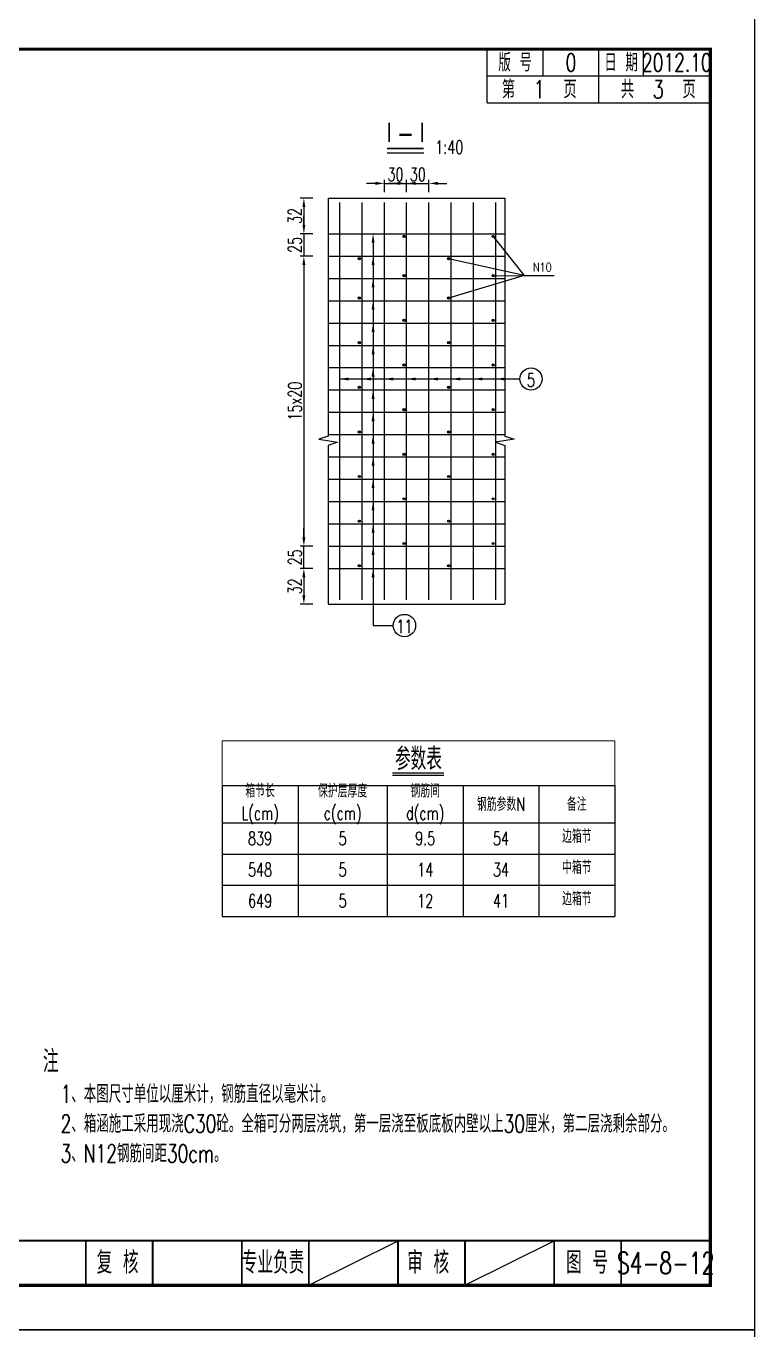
# Model space of a CAD drawing. Header units: millimetres. Extents: x -475 to 1205, y -1212 to 867.
# Drawn here: x 621.5 to 784.8, y 272.9 to 565.1 of the extents above; entities that cross this region are included whole.
import ezdxf
from ezdxf.enums import TextEntityAlignment as Align

# ---------------------------------------------------------------- set-up
doc = ezdxf.new("R2010")
doc.units = ezdxf.units.MM
doc.header["$LTSCALE"] = 0.25
doc.header["$PDMODE"] = 32
doc.header["$PDSIZE"] = 0.5
for name, color, linetype in [('0_RED', 6, 'Continuous'), ('DIMENSION', 4, 'Continuous'), ('GANG_JIN', 6, 'Continuous'), ('图框', 7, 'Continuous'), ('文字', 7, 'Continuous'), ('标注', 4, 'Continuous'), ('次轮廓线', 7, 'Continuous'), ('结构', 7, 'Continuous'), ('表格', 7, 'Continuous'), ('钢筋', 6, 'Continuous')]:
    doc.layers.add(name, color=color, linetype=linetype)
doc.styles.get("Standard").update_dxf_attribs({"font": 'simplex1.shx', "width": 0.7, "bigfont": 'hztxt.shx'})
doc.styles.add('text', font='romans__.shx', dxfattribs={"width": 0.8, "bigfont": 'hztxt.shx'})
doc.dimstyles.new('STANDARD-40', dxfattribs={"dimscale": 0, "dimtxt": 3, "dimasz": 2, "dimexe": 0.8, "dimexo": 1, "dimgap": 0.5, "dimtad": 1, "dimdec": 0, "dimlfac": 4, "dimzin": 9, "dimdsep": 46, "dimtxsty": 'Standard', "dimcen": 0.5, "dimclrd": 256, "dimclre": 256, "dimclrt": 7, "dimadec": 0, "dimazin": 2, "dimtfac": 1, "dimtdec": 0, "dimtix": 1, "dimtmove": 2, "dimatfit": 3, "dimfxl": 0, "dimtolj": 1, "dimtzin": 0, "dimlwd": -1, "dimlwe": -1, "dimarcsym": 0})

# ---------------------------------------------------------------- blocks, each defined once
blk = doc.blocks.new('*D300')
at = {"layer": 'Defpoints', "color": 0}
for p in [(693.15, 526.55), (683.73, 518.55), (693.15, 518.55)]:
    blk.add_point(p, dxfattribs=at)
at = {"layer": '标注'}
for p, q in [((685.73, 526.55), (682.93, 526.55)), ((683.73, 524.55), (683.73, 520.55)), ((685.73, 518.55), (682.93, 518.55))]:
    blk.add_line(p, q, dxfattribs=at)
for points in [[(683.4, 524.55), (684.06, 524.55), (683.73, 526.55)], [(683.4, 520.55), (684.06, 520.55), (683.73, 518.55)]]:
    blk.add_solid(points, dxfattribs=at)
at = {"layer": '标注', "color": 7, "insert": (681.73, 522.55), "char_height": 3, "attachment_point": 5, "rotation": 90}
blk.add_mtext('\\A1;32', dxfattribs=at)
blk = doc.blocks.new('*D301')
at = {"layer": 'Defpoints', "color": 0}
for p in [(693.15, 513.55), (683.73, 448.55), (693.15, 448.55)]:
    blk.add_point(p, dxfattribs=at)
at = {"layer": '标注'}
for p, q in [((685.73, 513.55), (682.93, 513.55)), ((683.73, 511.55), (683.73, 450.55)), ((685.73, 448.55), (682.93, 448.55))]:
    blk.add_line(p, q, dxfattribs=at)
for points in [[(683.4, 511.55), (684.06, 511.55), (683.73, 513.55)], [(683.4, 450.55), (684.06, 450.55), (683.73, 448.55)]]:
    blk.add_solid(points, dxfattribs=at)
at = {"layer": '标注', "color": 7, "insert": (681.73, 481.05), "char_height": 3, "attachment_point": 5, "rotation": 90}
blk.add_mtext('\\A1;15x20', dxfattribs=at)
blk = doc.blocks.new('*D302')
at = {"layer": 'Defpoints', "color": 0}
for p in [(698.29, 443.55), (683.73, 435.55), (698.29, 435.55)]:
    blk.add_point(p, dxfattribs=at)
at = {"layer": '标注'}
for p, q in [((685.73, 443.55), (682.93, 443.55)), ((683.73, 441.55), (683.73, 437.55)), ((685.73, 435.55), (682.93, 435.55))]:
    blk.add_line(p, q, dxfattribs=at)
for points in [[(683.4, 441.55), (684.06, 441.55), (683.73, 443.55)], [(683.4, 437.55), (684.06, 437.55), (683.73, 435.55)]]:
    blk.add_solid(points, dxfattribs=at)
at = {"layer": '标注', "color": 7, "insert": (681.73, 439.55), "char_height": 3, "attachment_point": 5, "rotation": 90}
blk.add_mtext('\\A1;32', dxfattribs=at)
blk = doc.blocks.new('*T303')
at = {"layer": 'Defpoints', "color": 8, "lineweight": 0}
for p, q in [((0, 0), (17, 0)), ((0, 0), (0, -10)), ((17, 0), (37, 0)), ((37, 0), (54, 0)), ((54, 0), (71, 0)), ((71, 0), (88, 0)), ((88, 0), (88, -10))]:
    blk.add_line(p, q, dxfattribs=at)
at = {"layer": '表格', "color": 1, "lineweight": -2}
for p, q in [((0, -10), (17, -10)), ((0, -10), (0, -18.33)), ((17, -10), (37, -10)), ((37, -10), (54, -10)), ((54, -10), (71, -10)), ((71, -10), (88, -10)), ((88, -10), (88, -18.33)), ((0, -18.33), (0, -25.33)), ((88, -18.33), (88, -25.33)), ((0, -25.33), (0, -32.33)), ((88, -25.33), (88, -32.33)), ((0, -32.33), (0, -39.33)), ((88, -32.33), (88, -39.33)), ((0, -39.33), (17, -39.33)), ((17, -39.33), (37, -39.33)), ((37, -39.33), (54, -39.33)), ((54, -39.33), (71, -39.33)), ((71, -39.33), (88, -39.33))]:
    blk.add_line(p, q, dxfattribs=at)
at = {"layer": '表格', "color": 7, "lineweight": -2}
for p, q in [((17, -10), (17, -18.33)), ((37, -10), (37, -18.33)), ((71, -10), (71, -18.33)), ((0, -18.33), (17, -18.33)), ((17, -18.33), (37, -18.33)), ((17, -18.33), (17, -25.33)), ((37, -18.33), (37, -25.33)), ((54, -18.33), (71, -18.33)), ((71, -18.33), (88, -18.33)), ((71, -18.33), (71, -25.33)), ((0, -25.33), (17, -25.33)), ((17, -25.33), (37, -25.33)), ((17, -25.33), (17, -32.33)), ((37, -25.33), (37, -32.33)), ((54, -25.33), (71, -25.33)), ((71, -25.33), (88, -25.33)), ((71, -25.33), (71, -32.33)), ((0, -32.33), (17, -32.33)), ((17, -32.33), (37, -32.33)), ((17, -32.33), (17, -39.33)), ((37, -32.33), (37, -39.33)), ((54, -32.33), (71, -32.33)), ((71, -32.33), (88, -32.33)), ((71, -32.33), (71, -39.33))]:
    blk.add_line(p, q, dxfattribs=at)
at = {"layer": '表格', "color": 0, "lineweight": -2}
for p, q in [((54, -10), (54, -18.33)), ((37, -18.33), (54, -18.33)), ((54, -18.33), (54, -25.33)), ((37, -25.33), (54, -25.33)), ((54, -25.33), (54, -32.33)), ((37, -32.33), (54, -32.33)), ((54, -32.33), (54, -39.33))]:
    blk.add_line(p, q, dxfattribs=at)
at = {"layer": '表格', "color": 0}
for s, insert, char_height, width, attachment_point in [('{\\C1;参数表}', (44, -1.5), 5, 85, 2), ('\\A1;箱节长L(cm)', (8.5, -14.17), 3, 14, 5), ('\\A1;保护层厚度c(cm)', (27, -14.17), 3, 17, 5), ('\\A1;钢筋间d(cm)', (45.5, -14.17), 3, 14, 5), ('\\A1;钢筋参数N', (62.5, -14.17), 3, 14, 5), ('备注', (79.5, -14.17), 3, 14, 5), ('839', (8.5, -21.83), 3, 14, 5), ('5', (27, -21.83), 3, 17, 5), ('9.5', (45.5, -21.83), 3, 14, 5), ('54', (62.5, -21.83), 3, 14, 5), ('边箱节', (79.5, -19.83), 3, 14, 2), ('548', (8.5, -28.83), 3, 14, 5), ('5', (27, -28.83), 3, 17, 5), ('14', (45.5, -28.83), 3, 14, 5), ('34', (62.5, -28.83), 3, 14, 5), ('中箱节', (79.5, -26.83), 3, 14, 2), ('649', (8.5, -35.83), 3, 14, 5), ('5', (27, -35.83), 3, 17, 5), ('12', (45.5, -35.83), 3, 14, 5), ('41', (62.5, -35.83), 3, 14, 5), ('边箱节', (79.5, -33.83), 3, 14, 2)]:
    blk.add_mtext(s, dxfattribs=dict(at, insert=insert, char_height=char_height, width=width, attachment_point=attachment_point))
blk = doc.blocks.new('*D304')
at = {"layer": 'Defpoints', "color": 0}
for p in [(706.77, 529.84), (701.77, 523.05), (706.77, 523.05)]:
    blk.add_point(p, dxfattribs=at)
at = {"layer": '标注'}
for p, q in [((699.77, 529.84), (697.77, 529.84)), ((701.77, 527.84), (701.77, 530.64)), ((701.77, 529.84), (706.77, 529.84)), ((706.77, 527.84), (706.77, 530.64)), ((708.77, 529.84), (710.77, 529.84))]:
    blk.add_line(p, q, dxfattribs=at)
for points in [[(699.77, 530.18), (699.77, 529.51), (701.77, 529.84)], [(708.77, 530.18), (708.77, 529.51), (706.77, 529.84)]]:
    blk.add_solid(points, dxfattribs=at)
at = {"layer": '标注', "color": 7, "insert": (704.27, 531.84), "char_height": 3, "attachment_point": 5}
blk.add_mtext('\\A1;30', dxfattribs=at)
blk = doc.blocks.new('*D305')
at = {"layer": 'Defpoints', "color": 0}
for p in [(711.77, 529.84), (706.77, 522.49), (711.77, 522.49)]:
    blk.add_point(p, dxfattribs=at)
at = {"layer": '标注'}
for p, q in [((704.77, 529.84), (702.77, 529.84)), ((706.77, 527.84), (706.77, 530.64)), ((706.77, 529.84), (711.77, 529.84)), ((711.77, 527.84), (711.77, 530.64)), ((713.77, 529.84), (715.77, 529.84))]:
    blk.add_line(p, q, dxfattribs=at)
for points in [[(704.77, 530.18), (704.77, 529.51), (706.77, 529.84)], [(713.77, 530.18), (713.77, 529.51), (711.77, 529.84)]]:
    blk.add_solid(points, dxfattribs=at)
at = {"layer": '标注', "color": 7, "insert": (709.27, 531.84), "char_height": 3, "attachment_point": 5}
blk.add_mtext('\\A1;30', dxfattribs=at)
blk = doc.blocks.new('*D338')
at = {"layer": 'Defpoints', "color": 0}
for p in [(683.73, 448.55), (693.15, 448.55), (693.15, 443.55)]:
    blk.add_point(p, dxfattribs=at)
at = {"layer": '标注'}
for p, q in [((683.73, 450.55), (683.73, 452.55)), ((685.73, 448.55), (682.93, 448.55)), ((683.73, 443.55), (683.73, 448.55)), ((685.73, 443.55), (682.93, 443.55)), ((683.73, 441.55), (683.73, 439.55))]:
    blk.add_line(p, q, dxfattribs=at)
for points in [[(683.4, 450.55), (684.06, 450.55), (683.73, 448.55)], [(683.4, 441.55), (684.06, 441.55), (683.73, 443.55)]]:
    blk.add_solid(points, dxfattribs=at)
at = {"layer": '标注', "color": 7, "insert": (681.73, 446.05), "char_height": 3, "attachment_point": 5, "rotation": 90}
blk.add_mtext('\\A1;25', dxfattribs=at)
blk = doc.blocks.new('*D339')
at = {"layer": 'Defpoints', "color": 0}
for p in [(694.42, 518.55), (683.73, 513.55), (694.42, 513.55)]:
    blk.add_point(p, dxfattribs=at)
at = {"layer": '标注'}
for p, q in [((683.73, 520.55), (683.73, 522.55)), ((685.73, 518.55), (682.93, 518.55)), ((683.73, 518.55), (683.73, 513.55)), ((685.73, 513.55), (682.93, 513.55)), ((683.73, 511.55), (683.73, 509.55))]:
    blk.add_line(p, q, dxfattribs=at)
for points in [[(683.4, 520.55), (684.06, 520.55), (683.73, 518.55)], [(683.4, 511.55), (684.06, 511.55), (683.73, 513.55)]]:
    blk.add_solid(points, dxfattribs=at)
at = {"layer": '标注', "color": 7, "insert": (681.73, 516.05), "char_height": 3, "attachment_point": 5, "rotation": 90}
blk.add_mtext('\\A1;25', dxfattribs=at)
blk = doc.blocks.new('series')
at = {"width": 0.75}
for tag, height, p in [('页码', 4, (-35, -19)), ('图名', 5, (-220, -282)), ('图号', 5, (-20, -282))]:
    blk.add_attdef(tag, text='', height=height, dxfattribs=at).set_placement(p, align=Align.MIDDLE_CENTER)
blk = doc.blocks.new('123')
at = {"layer": '图框', "color": 2}
blk.add_lwpolyline([(370.03, 635.68), (370.03, 932.68), (-49.97, 932.68), (-49.97, 635.68)], close=True, dxfattribs=at)

msp = doc.modelspace()

# ---------------------------------------------------------------- linework, layer by layer
for p, q in [((689.183, 526.548), (689.183, 473.222)), ((689.183, 526.548), (728.76, 526.548)), ((728.76, 526.548), (728.76, 473.222)), ((689.183, 467.677), (689.183, 435.548)), ((728.76, 467.677), (728.76, 435.548)), ((689.183, 435.548), (728.76, 435.548))]:
    msp.add_line(p, q)
for points, const_width in [([(774.834, 559.915), (394.834, 559.915), (394.834, 282.915), (774.834, 282.915), (774.834, 559.915)], 0.7), ([(394.834, 292.915), (774.834, 292.915)], 0.4), ([(669.834, 282.915), (669.834, 292.915)], 0.4), ([(684.834, 282.915), (684.834, 292.915)], 0.4), ([(704.834, 282.915), (704.834, 292.915)], 0.4), ([(719.834, 282.915), (719.834, 292.915)], 0.4), ([(739.834, 282.915), (739.834, 292.915)], 0.4), ([(754.834, 282.915), (754.834, 292.915)], 0.4)]:
    msp.add_lwpolyline(points, dxfattribs=dict(const_width=const_width))
at = {"ltscale": 2}
for points in [[(689.183, 475.125), (689.183, 473.222), (687.083, 472.522), (691.283, 471.822), (689.183, 471.122), (689.183, 467.677)], [(728.76, 475.125), (728.76, 473.222), (730.86, 472.522), (726.66, 471.822), (728.76, 471.122), (728.76, 467.677)]]:
    msp.add_lwpolyline(points, dxfattribs=at)
at = {"layer": '0_RED'}
for p in [(706.166, 517.948), (726.166, 517.948), (696.166, 512.948), (716.166, 512.948), (706.166, 509.148), (726.166, 509.148), (696.166, 504.148), (716.166, 504.148), (706.166, 499.148), (726.166, 499.148), (696.166, 494.148), (716.166, 494.148), (706.166, 489.148), (726.166, 489.148), (696.166, 484.148), (716.166, 484.148), (706.166, 479.148), (726.166, 479.148), (696.166, 474.148), (716.166, 474.148), (706.166, 469.148), (726.166, 469.148), (696.166, 464.148), (716.166, 464.148), (706.166, 459.148), (726.166, 459.148), (696.166, 454.148), (716.166, 454.148), (706.166, 449.148), (726.166, 449.148), (696.166, 444.148), (716.166, 444.148)]:
    msp.add_point(p, dxfattribs=at)
at = {"layer": 'DIMENSION'}
for p, q in [((726.166, 517.948), (733.099, 509.176)), ((699.244, 516.547), (699.244, 430.762)), ((733.099, 509.176), (716.166, 512.948)), ((733.099, 509.176), (716.166, 504.148)), ((726.166, 509.148), (733.099, 509.176)), ((733.099, 509.176), (739.803, 509.176)), ((691.766, 486.007), (732.141, 486.007)), ((699.244, 430.762), (703.769, 430.762))]:
    msp.add_line(p, q, dxfattribs=at)
at = {"layer": 'GANG_JIN'}
for p, q in [((691.766, 436.548), (691.766, 525.548)), ((696.766, 436.548), (696.766, 525.548)), ((701.766, 436.548), (701.766, 525.548)), ((706.766, 436.548), (706.766, 525.548)), ((711.766, 436.548), (711.766, 525.548)), ((716.766, 436.548), (716.766, 525.548)), ((721.766, 436.548), (721.766, 525.548)), ((726.766, 436.548), (726.766, 525.548)), ((689.183, 518.548), (728.76, 518.548)), ((689.183, 513.548), (728.76, 513.548)), ((689.183, 508.548), (728.76, 508.548)), ((689.183, 503.548), (728.76, 503.548)), ((689.183, 498.548), (728.76, 498.548)), ((689.183, 493.548), (728.76, 493.548)), ((689.183, 488.548), (728.76, 488.548)), ((689.183, 483.548), (728.76, 483.548)), ((689.183, 478.548), (728.76, 478.548)), ((689.183, 473.548), (728.76, 473.548)), ((689.183, 468.548), (728.76, 468.548)), ((689.183, 463.548), (728.76, 463.548)), ((689.183, 458.548), (728.76, 458.548)), ((689.183, 453.548), (728.76, 453.548)), ((689.183, 448.548), (728.76, 448.548)), ((689.183, 443.548), (728.76, 443.548)), ((689.183, 443.548), (728.76, 443.548))]:
    msp.add_line(p, q, dxfattribs=at)
at = {"layer": '图框', "const_width": 0.4}
for points in [[(634.834, 282.915), (634.834, 292.915)], [(649.834, 282.915), (649.834, 292.915)], [(669.834, 282.915), (669.834, 292.915)]]:
    msp.add_lwpolyline(points, dxfattribs=at)
at = {"layer": '文字'}
msp.add_line((702.372, 536.652), (710.608, 536.652), dxfattribs=at)
at = {"layer": '文字', "const_width": 0.4}
msp.add_lwpolyline([(702.372, 537.652), (710.608, 537.652)], dxfattribs=at)
at = {"layer": '文字'}
for centre in [(734.641, 486.007), (706.269, 430.762)]:
    msp.add_circle(centre, 2.5, dxfattribs=at)
at = {"layer": '标注'}
msp.add_line((703.569, 397.232), (715.066, 397.232), dxfattribs=at)
for points in [[(698.911, 516.547), (699.244, 518.547), (699.578, 516.547)], [(698.911, 511.547), (699.244, 513.547), (699.578, 511.547)], [(698.911, 506.547), (699.244, 508.547), (699.578, 506.547)], [(698.911, 501.547), (699.244, 503.547), (699.578, 501.547)], [(698.911, 496.547), (699.244, 498.547), (699.578, 496.547)], [(698.911, 491.547), (699.244, 493.547), (699.578, 491.547)], [(698.911, 486.547), (699.244, 488.547), (699.578, 486.547)], [(693.766, 486.34), (691.766, 486.007), (693.766, 485.674)], [(698.766, 486.34), (696.766, 486.007), (698.766, 485.674)], [(703.766, 486.34), (701.766, 486.007), (703.766, 485.674)], [(708.766, 486.34), (706.766, 486.007), (708.766, 485.674)], [(713.766, 486.34), (711.766, 486.007), (713.766, 485.674)], [(718.766, 486.34), (716.766, 486.007), (718.766, 485.674)], [(723.766, 486.34), (721.766, 486.007), (723.766, 485.674)], [(728.766, 486.34), (726.766, 486.007), (728.766, 485.674)], [(698.911, 481.548), (699.244, 483.548), (699.578, 481.548)], [(698.911, 476.548), (699.244, 478.548), (699.578, 476.548)], [(698.911, 471.548), (699.244, 473.548), (699.578, 471.548)], [(698.911, 466.548), (699.244, 468.548), (699.578, 466.548)], [(698.911, 461.548), (699.244, 463.548), (699.578, 461.548)], [(698.911, 456.548), (699.244, 458.548), (699.578, 456.548)], [(698.911, 451.548), (699.244, 453.548), (699.578, 451.548)], [(698.911, 446.548), (699.244, 448.548), (699.578, 446.548)], [(698.911, 441.548), (699.244, 443.548), (699.578, 441.548)]]:
    msp.add_solid(points, dxfattribs=at)
at = {"layer": '次轮廓线'}
for p, q in [((724.834, 547.915), (724.834, 559.915)), ((737.334, 553.915), (737.334, 559.915)), ((749.834, 553.915), (749.834, 559.915)), ((759.834, 553.915), (759.834, 559.915)), ((724.834, 553.915), (774.834, 553.915)), ((749.834, 547.915), (749.834, 553.915)), ((724.834, 547.915), (774.834, 547.915))]:
    msp.add_line(p, q, dxfattribs=at)
at = {"layer": '结构'}
for p, q in [((684.834, 282.915), (704.834, 292.915)), ((719.834, 282.915), (739.834, 292.915))]:
    msp.add_line(p, q, dxfattribs=at)
at = {"layer": '钢筋'}
msp.add_line((703.569, 397.732), (715.066, 397.732), dxfattribs=at)

# ---------------------------------------------------------------- block references
ref = msp.add_blockref('series', (784.834, 569.915))
ref.add_attrib('页码', '第  1  页    共  3  页', dxfattribs={"height": 4, "width": 0.75}).set_placement((749.834, 550.915), align=Align.MIDDLE_CENTER)
ref.add_attrib('图名', 'K1+960.8路侧箱涵涵身钢筋布置图', dxfattribs={"height": 5, "width": 0.75}).set_placement((564.834, 287.915), align=Align.MIDDLE_CENTER)
ref.add_attrib('图号', 'S4-8-12', dxfattribs={"height": 4.8, "width": 0.7}).set_placement((764.834, 287.915), align=Align.MIDDLE_CENTER)
msp.add_blockref('*T303', (665.418, 404.887))
at = {"layer": '标注'}
for p in [(414.809, -362.766), (414.809, -659.766)]:
    msp.add_blockref('123', p, dxfattribs=at)

# ---------------------------------------------------------------- texts
at = {"width": 0.7}
for s, p in [('专业负责', (676.824, 288.009)), ('审 核', (711.598, 288.009)), ('图 号', (747.217, 288.009))]:
    msp.add_text(s, height=5, dxfattribs=at).set_placement(p, align=Align.MIDDLE_CENTER)
at = {"layer": 'DIMENSION', "color": 7, "insert": (735.057, 511.063), "char_height": 2, "attachment_point": 4, "style": 'text'}
msp.add_mtext('N10', dxfattribs=at)
at = {"layer": '图框', "width": 0.7}
msp.add_text('复 核', height=5, dxfattribs=at).set_placement((641.974, 288.009), align=Align.MIDDLE_CENTER)
at = {"layer": '文字', "width": 0.7}
for s, height, p in [('版 号', 4, (731.084, 556.915)), ('0', 4, (743.584, 556.915)), ('日 期', 4, (754.834, 556.915)), ('2012.10', 4, (767.334, 556.915)), ('Ⅰ-Ⅰ', 5, (706.535, 541.096)), ('1:40', 3, (716.323, 537.951)), ('5', 3, (734.641, 485.758)), ('11', 3, (706.269, 430.514))]:
    msp.add_text(s, height=height, dxfattribs=at).set_placement(p, align=Align.MIDDLE_CENTER)
msp.add_text('注', height=5, dxfattribs=at).set_placement((625.232, 330.596))
at = {"layer": '文字', "insert": (629.198, 327.793), "char_height": 4, "width": 215.12452, "attachment_point": 1}
msp.add_mtext('1、本图尺寸单位以厘米计，钢筋直径以毫米计。\\P2、箱涵施工采用现浇C30砼。全箱可分两层浇筑，第一层浇至板底板内壁以上30厘米，第二层浇剩余部分。\\P3、N12钢筋间距30cm。', dxfattribs=at)

# ---------------------------------------------------------------- dimensions: what is measured, and where the dimension line sits
at = {"layer": '标注'}
for base, p1, p2, picture, middle in [((706.766, 529.844), (701.766, 523.046), (706.766, 523.046), '*D304', (704.266, 531.844)), ((711.766, 529.844), (706.766, 522.489), (711.766, 522.489), '*D305', (709.266, 531.844))]:
    dim = msp.add_linear_dim(base=base, p1=p1, p2=p2, text='30', dimstyle='STANDARD-40', override={"dimscale": 1}, dxfattribs=at)
    dim.commit()
    dim.dimension.update_dxf_attribs({"geometry": picture, "text_midpoint": middle})
for base, p1, p2, picture, middle in [((683.73, 518.548), (693.148, 526.548), (693.148, 518.548), '*D300', (681.73, 522.548)), ((683.73, 435.548), (698.293, 443.548), (698.293, 435.548), '*D302', (681.73, 439.548))]:
    dim = msp.add_linear_dim(base=base, p1=p1, p2=p2, angle=90, dimstyle='STANDARD-40', override={"dimscale": 1}, dxfattribs=at)
    dim.commit()
    dim.dimension.update_dxf_attribs({"geometry": picture, "text_midpoint": middle})
for base, p1, p2, text, picture, middle in [((683.73, 513.548), (694.417, 518.548), (694.417, 513.548), '25', '*D339', (681.73, 516.048)), ((683.73, 448.548), (693.148, 513.548), (693.148, 448.548), '15x20', '*D301', (681.73, 481.048)), ((683.73, 448.548), (693.148, 443.548), (693.148, 448.548), '25', '*D338', (681.73, 446.048))]:
    dim = msp.add_linear_dim(base=base, p1=p1, p2=p2, angle=90, text=text, dimstyle='STANDARD-40', override={"dimscale": 1}, dxfattribs=at)
    dim.commit()
    dim.dimension.update_dxf_attribs({"geometry": picture, "text_midpoint": middle})

doc.saveas('drawing.dxf')
